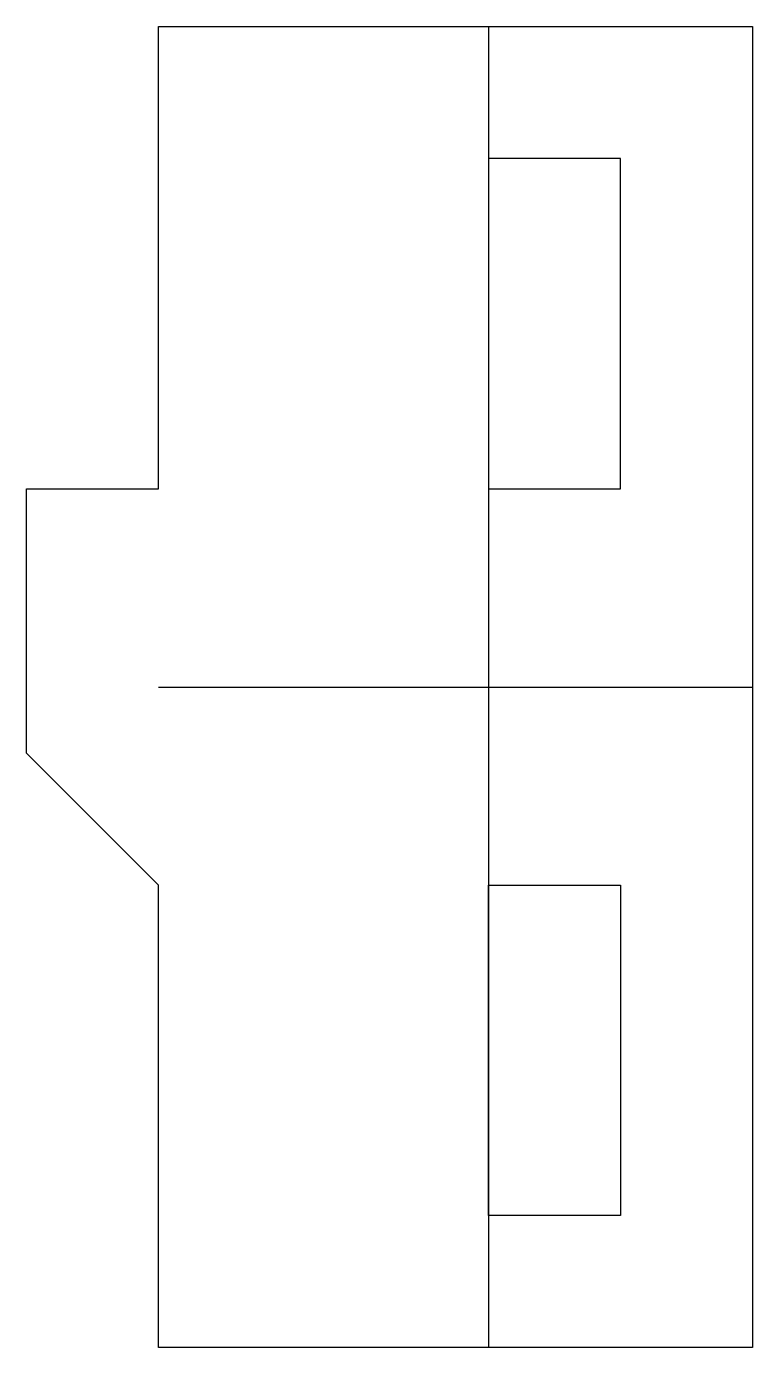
# Model space of a CAD drawing. Header units: millimetres. Extents: x -2 to 9, y -10 to 10.
import ezdxf

# ---------------------------------------------------------------- set-up
doc = ezdxf.new("R2010")
doc.units = ezdxf.units.MM
doc.layers.get('0').update_dxf_attribs({"linetype": 'CONTINUOUS'})

msp = doc.modelspace()

# ---------------------------------------------------------------- linework, layer by layer
for p, q in [((5, 10), (5, -10)), ((0, 0), (9, 0))]:
    msp.add_line(p, q)
for points in [[(9, 10), (9, -10), (0, -10), (0, -3), (-2, -1), (-2, 3), (0, 3), (0, 10)], [(7, 8), (5, 8), (5, 3), (7, 3)], [(7, -8), (5, -8), (5, -3), (7, -3)]]:
    msp.add_lwpolyline(points, close=True)

doc.saveas('drawing.dxf')
